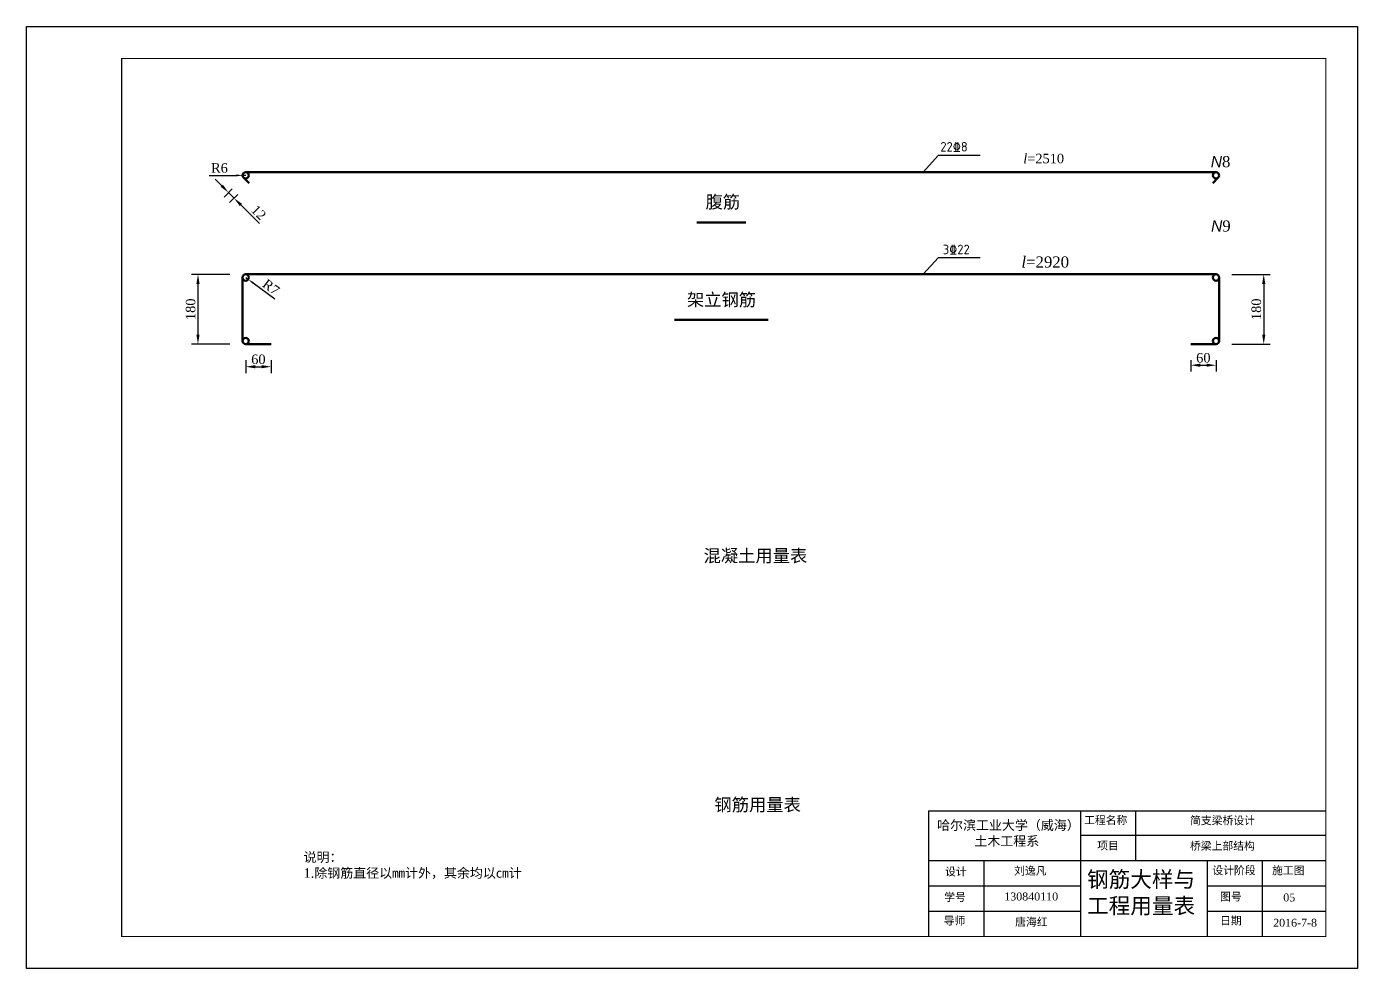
# Model space of a CAD drawing. Header units: millimetres. Extents: x -13981 to -5210, y -1943 to 2439.
# Drawn here: x -5629.9 to -5209.9, y 1072.5 to 1369.5 of the extents above; entities that cross this region are included whole.
import ezdxf

# ---------------------------------------------------------------- set-up
doc = ezdxf.new("R2010")
doc.units = ezdxf.units.MM
doc.linetypes.add('CENTER', pattern=[50.8, 31.75, -6.35, 6.35, -6.35])
doc.layers.get('0').update_dxf_attribs({"lineweight": 50})
doc.layers.add('图层1', color=7, linetype='CENTER')
doc.layers.add('图框', color=7, linetype='Continuous')
doc.layers.add('图层3', color=7, linetype='Continuous', lineweight=50)
doc.layers.add('注释 cm', color=7, linetype='Continuous', lineweight=25)
doc.styles.get("Standard").update_dxf_attribs({"font": 'times.ttf'})
doc.styles.add('样式 1', font='tssdeng.shx', dxfattribs={"bigfont": 'gbcbig.shx'})
doc.dimstyles.new('CM', dxfattribs={"dimtxt": 3, "dimasz": 3, "dimexe": 2, "dimexo": 5, "dimgap": 0.8, "dimtad": 1, "dimdec": 1, "dimlfac": 16, "dimdsep": 46, "dimtxsty": 'Standard', "dimcen": 2.5, "dimadec": 0, "dimazin": 0, "dimtfac": 1, "dimtdec": 1, "dimtmove": 0, "dimatfit": 3, "dimfxl": 1, "dimarcsym": 0})
doc.dimstyles.new('副本 CM', dxfattribs={"dimtxt": 3, "dimasz": 2, "dimexe": 2, "dimexo": 5, "dimgap": 0.8, "dimtad": 1, "dimdec": 1, "dimlfac": 8, "dimdsep": 46, "dimtxsty": 'Standard', "dimcen": 2.5, "dimadec": 0, "dimazin": 0, "dimtfac": 1, "dimtdec": 1, "dimtmove": 0, "dimatfit": 3, "dimfxl": 1, "dimarcsym": 0})

# ---------------------------------------------------------------- blocks, each defined once
blk = doc.blocks.new('*D119')
at = {"layer": '注释 cm', "color": 0, "lineweight": -2, "transparency": 16777216}
for p, q in [((-5568.34, 1319.3), (-5570.47, 1321.42)), ((-5565.05, 1318.36), (-5567.64, 1315.77)), ((-5566.22, 1317.18), (-5564.46, 1315.41)), ((-5563.28, 1316.59), (-5565.87, 1314)), ((-5562.33, 1313.29), (-5556.45, 1307.4))]:
    blk.add_line(p, q, dxfattribs=at)
at = {"layer": '注释 cm', "color": 0, "transparency": 16777216}
for points in [[(-5567.99, 1319.66), (-5568.7, 1318.95), (-5566.22, 1317.18)], [(-5561.98, 1313.64), (-5562.69, 1312.94), (-5564.46, 1315.41)]]:
    blk.add_solid(points, dxfattribs=at)
at = {"layer": '注释 cm', "color": 0, "transparency": 16777216, "insert": (-5556.7, 1310.91), "char_height": 3, "attachment_point": 5, "rotation": 315}
blk.add_mtext('12', dxfattribs=at)
blk = doc.blocks.new('*D120')
at = {"layer": '注释 cm', "color": 0, "lineweight": -2, "transparency": 16777216}
for p, q in [((-5565.8, 1291.39), (-5577.86, 1291.39)), ((-5575.86, 1288.39), (-5575.86, 1272.35)), ((-5565.8, 1269.35), (-5577.86, 1269.35))]:
    blk.add_line(p, q, dxfattribs=at)
at = {"layer": '注释 cm', "color": 0, "transparency": 16777216}
for points in [[(-5576.36, 1288.39), (-5575.36, 1288.39), (-5575.86, 1291.39)], [(-5576.36, 1272.35), (-5575.36, 1272.35), (-5575.86, 1269.35)]]:
    blk.add_solid(points, dxfattribs=at)
at = {"layer": '注释 cm', "color": 0, "transparency": 16777216, "insert": (-5578.18, 1280.37), "char_height": 3, "attachment_point": 5, "rotation": 90}
blk.add_mtext('180', dxfattribs=at)
blk = doc.blocks.new('*D121')
at = {"layer": '注释 cm', "color": 0, "lineweight": -2, "transparency": 16777216}
for p, q in [((-5560.8, 1264.35), (-5560.8, 1260.26)), ((-5552.8, 1264.35), (-5552.8, 1260.26)), ((-5557.8, 1262.26), (-5555.8, 1262.26))]:
    blk.add_line(p, q, dxfattribs=at)
at = {"layer": '注释 cm', "color": 0, "transparency": 16777216}
for points in [[(-5557.8, 1262.76), (-5557.8, 1261.76), (-5560.8, 1262.26)], [(-5555.8, 1262.76), (-5555.8, 1261.76), (-5552.8, 1262.26)]]:
    blk.add_solid(points, dxfattribs=at)
at = {"layer": '注释 cm', "color": 0, "transparency": 16777216, "insert": (-5556.8, 1264.58), "char_height": 3, "attachment_point": 5}
blk.add_mtext('60', dxfattribs=at)
blk = doc.blocks.new('*D122')
at = {"layer": '注释 cm', "color": 0, "lineweight": -2, "transparency": 16777216}
for p, q in [((-5249.55, 1291.39), (-5237.5, 1291.39)), ((-5239.5, 1288.39), (-5239.5, 1272.35)), ((-5249.56, 1269.35), (-5237.5, 1269.35))]:
    blk.add_line(p, q, dxfattribs=at)
at = {"layer": '注释 cm', "color": 0, "transparency": 16777216}
for points in [[(-5240, 1288.39), (-5239, 1288.39), (-5239.5, 1291.39)], [(-5240, 1272.35), (-5239, 1272.35), (-5239.5, 1269.35)]]:
    blk.add_solid(points, dxfattribs=at)
at = {"layer": '注释 cm', "color": 0, "transparency": 16777216, "insert": (-5241.83, 1280.37), "char_height": 3, "attachment_point": 5, "rotation": 90}
blk.add_mtext('180', dxfattribs=at)
blk = doc.blocks.new('*D123')
at = {"layer": '注释 cm', "color": 0, "lineweight": -2, "transparency": 16777216}
for p, q in [((-5262.56, 1264.35), (-5262.56, 1260.73)), ((-5254.56, 1264.35), (-5254.56, 1260.73)), ((-5259.56, 1262.73), (-5257.56, 1262.73))]:
    blk.add_line(p, q, dxfattribs=at)
at = {"layer": '注释 cm', "color": 0, "transparency": 16777216}
for points in [[(-5259.56, 1263.23), (-5259.56, 1262.23), (-5262.56, 1262.73)], [(-5257.56, 1263.23), (-5257.56, 1262.23), (-5254.56, 1262.73)]]:
    blk.add_solid(points, dxfattribs=at)
at = {"layer": '注释 cm', "color": 0, "transparency": 16777216, "insert": (-5258.56, 1265.06), "char_height": 3, "attachment_point": 5}
blk.add_mtext('60', dxfattribs=at)
blk = doc.blocks.new('*D215')
at = {"layer": '注释 cm', "color": 0, "lineweight": -2, "transparency": 16777216}
for p, q in [((-5572.33, 1322.6), (-5563.8, 1322.6)), ((-5560.8, 1322.6), (-5561.8, 1322.6))]:
    blk.add_line(p, q, dxfattribs=at)
at = {"layer": '注释 cm', "color": 0, "transparency": 16777216}
blk.add_solid([(-5563.8, 1322.93), (-5563.8, 1322.27), (-5561.8, 1322.6)], dxfattribs=at)
at = {"layer": '注释 cm', "color": 0, "transparency": 16777216, "insert": (-5569.07, 1324.93), "char_height": 3, "attachment_point": 5}
blk.add_mtext('R6', dxfattribs=at)
blk = doc.blocks.new('*D216')
at = {"layer": '注释 cm', "color": 0, "lineweight": -2, "transparency": 16777216}
for p, q in [((-5560.8, 1290.39), (-5560, 1289.8)), ((-5551.57, 1283.54), (-5558.4, 1288.6))]:
    blk.add_line(p, q, dxfattribs=at)
at = {"layer": '注释 cm', "color": 0, "transparency": 16777216}
blk.add_solid([(-5558.2, 1288.87), (-5558.59, 1288.34), (-5560, 1289.8)], dxfattribs=at)
at = {"layer": '注释 cm', "color": 0, "transparency": 16777216, "insert": (-5552.79, 1287.35), "char_height": 3, "attachment_point": 5, "rotation": 323.3977}
blk.add_mtext('R7', dxfattribs=at)

msp = doc.modelspace()

# ---------------------------------------------------------------- linework, layer by layer
for p, q in [((-5560.8046, 1323.5991), (-5254.5546, 1323.5991)), ((-5561.5117, 1321.892), (-5559.7439, 1320.1242)), ((-5253.8475, 1321.892), (-5255.6152, 1320.1242)), ((-5418.4668, 1307.6946), (-5402.9798, 1307.6946)), ((-5561.8035, 1290.3462), (-5561.8035, 1270.3462)), ((-5560.8046, 1291.3929), (-5254.5546, 1291.3929)), ((-5253.5557, 1290.3462), (-5253.5557, 1270.3462)), ((-5425.4559, 1276.9937), (-5395.9072, 1276.9937)), ((-5560.8035, 1269.3463), (-5552.8035, 1269.3463)), ((-5254.5557, 1269.3463), (-5262.5557, 1269.3463))]:
    msp.add_line(p, q)
for centre in [(-5560.8046, 1322.5991), (-5254.5546, 1322.5991), (-5560.8046, 1290.3929), (-5254.5546, 1290.3929), (-5560.8035, 1270.3463), (-5254.5557, 1270.3463)]:
    msp.add_circle(centre, 1)
at = {"layer": '图框', "ltscale": 3}
for p, q in [((-5345.3531, 1122.1764), (-5219.9453, 1122.1764)), ((-5345.3531, 1122.1764), (-5345.3531, 1082.5095)), ((-5297.3488, 1122.1764), (-5297.3488, 1082.5095)), ((-5279.9453, 1122.1764), (-5279.9453, 1106.5029)), ((-5297.3488, 1114.5007), (-5219.9453, 1114.5007)), ((-5345.3531, 1106.5029), (-5219.9453, 1106.5029)), ((-5327.8499, 1106.5029), (-5327.8499, 1082.5095)), ((-5257.3488, 1106.5029), (-5257.3488, 1082.5095)), ((-5239.9453, 1106.5029), (-5239.9453, 1082.5095)), ((-5345.3531, 1098.5051), (-5297.3488, 1098.5051)), ((-5345.3531, 1098.5051), (-5309.9453, 1098.5051)), ((-5257.3488, 1098.5051), (-5219.9453, 1098.5051)), ((-5345.3531, 1090.5073), (-5297.3488, 1090.5073)), ((-5345.3531, 1090.5073), (-5309.9453, 1090.5073)), ((-5257.3488, 1090.5073), (-5219.9453, 1090.5073))]:
    msp.add_line(p, q, dxfattribs=at)
msp.add_lwpolyline([(-5629.9453, 1369.5095), (-5209.9453, 1369.5095), (-5209.9453, 1072.5095), (-5629.9453, 1072.5095)], close=True, dxfattribs=at)
at = {"layer": '图框', "ltscale": 3, "const_width": 0.32}
msp.add_lwpolyline([(-5599.9453, 1082.5095), (-5219.9453, 1082.5095), (-5219.9453, 1359.5095), (-5599.9453, 1359.5095)], close=True, dxfattribs=at)
at = {"layer": '注释 cm'}
for p, q in [((-5346.9587, 1323.5991), (-5342.1206, 1328.9544)), ((-5342.1206, 1328.9544), (-5328.9871, 1328.9544)), ((-5346.9587, 1291.3929), (-5342.1206, 1296.7481)), ((-5342.1206, 1296.7481), (-5328.9871, 1296.7481))]:
    msp.add_line(p, q, dxfattribs=at)

# ---------------------------------------------------------------- texts
at = {"char_height": 3.5, "attachment_point": 1}
for s, insert in [('{\\fArial|b0|i1|c0|p34;N}8', (-5256.2007, 1328.6713)), ('{\\fArial|b0|i1|c0|p34;N}9', (-5256.1105, 1308.3806))]:
    msp.add_mtext_dynamic_manual_height_columns(s, width=42.568917, gutter_width=40, heights=[0], dxfattribs=dict(at, insert=insert))
at = {"layer": '图层1', "attachment_point": 1}
for s, insert, char_height in [('{\\fTimes New Roman|b0|i1|c0|p18;l}=2510', (-5315.3912, 1329.413), 3), ('{\\fTimes New Roman|b0|i1|c0|p18;l}=2920', (-5315.9706, 1297.0306), 3.5)]:
    msp.add_mtext_dynamic_manual_height_columns(s, width=27.484775, gutter_width=40, heights=[4.1702], dxfattribs=dict(at, insert=insert, char_height=char_height))
at = {"layer": '图层3', "char_height": 4, "attachment_point": 1}
for s, width, insert in [('{\\fSimSun|b0|i0|c134|p2;腹筋}', 34.916538, (-5415.6662, 1316.2418)), ('{\\fSimSun|b0|i0|c134|p2;架立钢筋}', 66.945018, (-5421.5504, 1285.3899))]:
    msp.add_mtext_dynamic_manual_height_columns(s, width=width, gutter_width=40, heights=[0], dxfattribs=dict(at, insert=insert))
at = {"layer": '注释 cm', "style": '样式 1'}
for s, p in [('22%%1328', (-5341.5599, 1330.1172)), ('3%%13222', (-5340.7941, 1297.738))]:
    msp.add_text(s, height=3, dxfattribs=at).set_placement(p)
at = {"layer": '注释 cm', "attachment_point": 1}
for s, width, gutter_width, insert, char_height in [('{\\fSimSun|b0|i0|c134|p2;混凝土用量表}', 53.988634, 12.5, (-5416.2962, 1204.6559), 4), ('{\\fSimSun|b0|i0|c134|p2;钢筋用量表}', 34.847214, 12.5, (-5412.8587, 1126.1271), 4), ('\\pi0.8556;{\\fSimSun|b0|i0|c134|p2;哈尔滨工业大学（威海）\\P\\pi12.613;土木工程系}', 46.091087, 40, (-5343.438, 1119.1687), 3), ('{\\fSimSun|b0|i0|c134|p2;工程名称}', 14.304433, 40, (-5296.1916, 1120.4977), 2.5), ('{\\fSimSun|b0|i0|c134|p2;简支梁桥设计}', 57.898008, 40, (-5262.7393, 1120.3992), 2.5), ('{\\fSimSun|b0|i0|c134|p2;说明：\\P}1.{\\fSimSun|b0|i0|c134|p2;除钢筋直径以mm计外，其余均以cm计}', 159.765359, 40, (-5542.5376, 1109.0897), 3), ('{\\fSimSun|b0|i0|c134|p2;项目}', 7.702726, 12.5, (-5292.0612, 1112.4953), 2.5), ('{\\fSimSun|b0|i0|c134|p2;桥梁上部结构}', 28.519682, 12.5, (-5262.7707, 1112.3828), 2.5), ('{\\fSimSun|b0|i0|c134|p2;设计}', 13.91897, 12.5, (-5340.0709, 1104.2682), 2.5), ('{\\fSimSun|b0|i0|c134|p2;刘逸凡}', 18.108175, 12.5, (-5318.2776, 1104.5276), 2.5), ('{\\fSimSun|b0|i0|c134|p2;设计阶段}', 15.775389, 12.5, (-5255.7207, 1104.66), 2.5), ('{\\fSimSun|b0|i0|c134|p2;施工图}', 14.235646, 12.5, (-5236.8754, 1104.66), 2.5), ('{\\fSimSun|b0|i0|c134|p2;钢筋大样与工程用量表}', 37.988103, 12.5, (-5295.2578, 1103.0912), 5), ('{\\fSimSun|b0|i0|c134|p2;学号}', 8.243271, 12.5, (-5340.3248, 1096.2328), 2.5), ('130840110', 12.567609, 12.5, (-5321.3857, 1096.4249), 2.5), ('{\\fSimSun|b0|i0|c134|p2;图号}', 8.270233, 12.5, (-5253.2863, 1096.3704), 2.5), ('05', 10.547596, 12.5, (-5233.3417, 1096.1154), 2.5), ('{\\fSimSun|b0|i0|c134|p2;导师}', 7.837865, 12.5, (-5340.494, 1088.7895), 2.5), ('{\\fSimSun|b0|i0|c134|p2;唐海红}', 15.100447, 12.5, (-5317.9448, 1088.4066), 2.5), ('{\\fSimSun|b0|i0|c134|p2;日期}', 7.863503, 12.5, (-5253.2803, 1088.8081), 2.5), ('{\\fTimes New Roman|b0|i0|c0|p18;2016-7-8}', 13.827103, 12.5, (-5236.5326, 1088.1436), 2.5)]:
    msp.add_mtext_dynamic_manual_height_columns(s, width=width, gutter_width=gutter_width, heights=[0], dxfattribs=dict(at, insert=insert, char_height=char_height))

# ---------------------------------------------------------------- dimensions: what is measured, and where the dimension line sits
at = {"layer": '注释 cm'}
for center, mpoint, text, picture, middle in [((-5560.8046, 1322.5991), (-5561.8046, 1322.5991), 'R6', '*D215', (-5569.066, 1324.9251)), ((-5560.8046, 1290.3929), (-5560.0018, 1289.7966), 'R7', '*D216', (-5552.7933, 1287.3454))]:
    dim = msp.add_radius_dim(center=center, mpoint=mpoint, text=text, dimstyle='副本 CM', dxfattribs=at)
    dim.commit()
    dim.dimension.update_dxf_attribs({"geometry": picture, "text_midpoint": middle})
dim = msp.add_aligned_dim(p1=(-5561.5117, 1321.892), p2=(-5559.7439, 1320.1242), distance=-6.6635, text='12', dimstyle='CM', dxfattribs=at)
dim.commit()
dim.dimension.update_dxf_attribs({"geometry": '*D119', "text_midpoint": (-5556.7035, 1310.9128)})
for base, p1, p2, picture, middle in [((-5575.8589, 1269.3463), (-5560.8046, 1291.3929), (-5560.8035, 1269.3463), '*D120', (-5578.1848, 1280.3696)), ((-5239.5003, 1269.3463), (-5254.5546, 1291.3929), (-5254.5557, 1269.3463), '*D122', (-5241.8262, 1280.3696))]:
    dim = msp.add_linear_dim(base=base, p1=p1, p2=p2, angle=90, text='180', dimstyle='CM', dxfattribs=at)
    dim.commit()
    dim.dimension.update_dxf_attribs({"geometry": picture, "text_midpoint": middle})
for base, p1, p2, picture, middle in [((-5552.8035, 1262.2565), (-5560.8035, 1269.3463), (-5552.8035, 1269.3463), '*D121', (-5556.8035, 1264.5825)), ((-5254.5557, 1262.7335), (-5262.5557, 1269.3463), (-5254.5557, 1269.3463), '*D123', (-5258.5557, 1265.0594))]:
    dim = msp.add_linear_dim(base=base, p1=p1, p2=p2, text='60', dimstyle='CM', dxfattribs=at)
    dim.commit()
    dim.dimension.update_dxf_attribs({"geometry": picture, "text_midpoint": middle})

doc.saveas('drawing.dxf')
